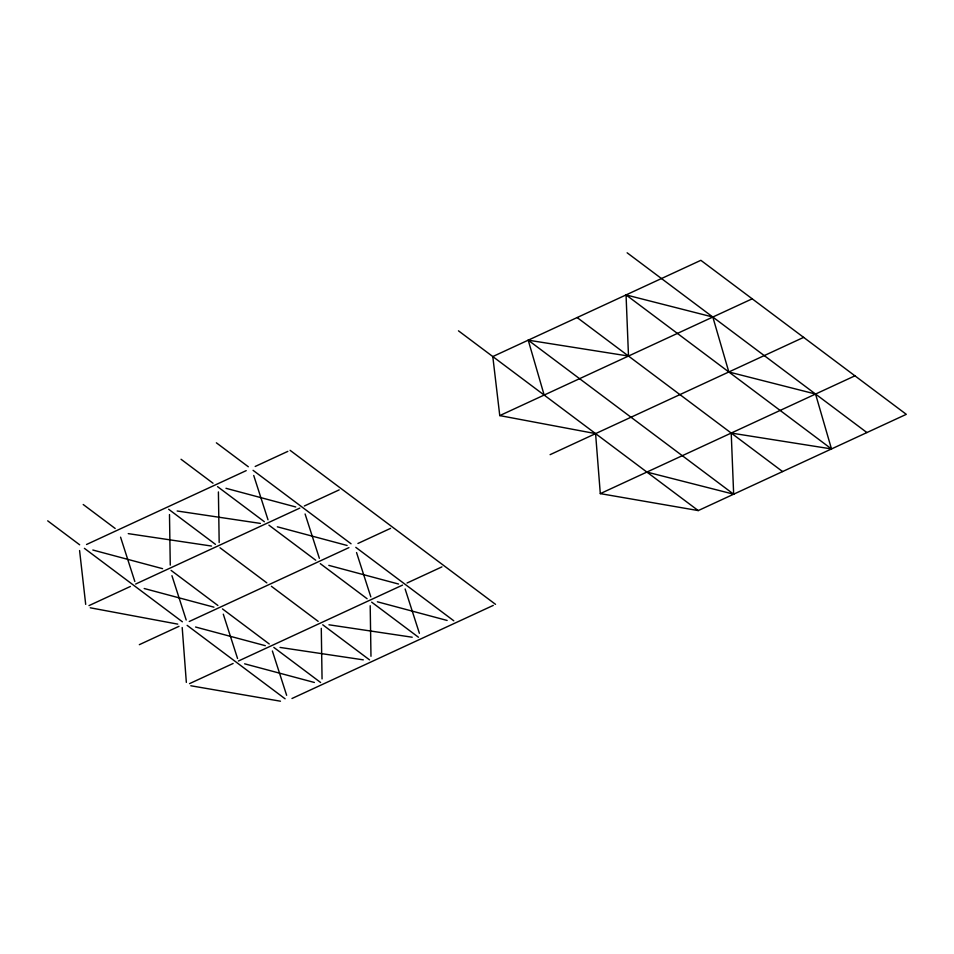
<?xml version="1.0" encoding="UTF-8"?>
<svg xmlns="http://www.w3.org/2000/svg" width="954" height="954" viewBox="0 0 954 954"><rect width="100%" height="100%" fill="white"/><g stroke="black" fill="none" stroke-linecap="round" stroke-linejoin="round"><path stroke-width="1.43" d="M86.528 544.495L246.204 470.632M255.195 466.47L287.834 451.373M88.996 605.611L130.4 586.46M135.647 584.039L299.818 508.088M304.314 506.014L339.195 489.879M499.765 415.598L595.582 433.617L600.304 493.623L698.245 510.581L906.3 414.334L700.856 260.323L492.801 356.557L499.765 415.598L752.217 298.817M189.25 621.495L348.925 547.632M357.929 543.47L390.556 528.373M139.332 644.677L179.006 626.313M550.1 454.664L803.638 337.37M189.536 683.636L233.122 663.471M238.369 661.039L402.54 585.1M407.036 583.025L441.929 566.879M600.304 493.623L854.939 375.828M291.972 698.507L493.29 605.385M177.17 510.998L260.406 523.412M128.253 533.632L211.502 546.046M328.963 624.798L412.211 637.224M280.059 647.432L363.295 659.846M544.162 395.063L528.218 340.173L628.495 356.057L626.051 294.917L712.829 317.038L728.832 371.977L815.551 394.05L831.494 448.94L731.217 433.056L733.662 494.196L646.884 472.075M190.812 685.759L280.464 701.202M90.26 607.793L177.742 624.131M225.991 488.305L295.74 506.968M277.352 526.811L347.101 545.473M328.808 565.376L398.557 584.039M377.379 601.795L447.128 620.458M92.836 550.017L162.585 568.667M144.197 588.511L213.946 607.173M195.558 627.016L265.307 645.679M244.629 663.817L314.379 682.468M627.136 252.798L866.912 432.556M626.051 294.917L831.494 448.94M577.134 317.551L782.578 471.562M528.218 340.173L733.662 494.196M458.469 330.823L698.245 510.581M290.088 450.324L495.531 604.347M216.367 442.811L248.326 466.768M253.072 470.322L351.048 543.78M355.794 547.334L453.77 620.78M181.045 459.268L213.004 483.225M217.56 486.647L264.365 521.731M268.921 525.153L315.726 560.225M320.294 563.647L367.087 598.73M371.655 602.153L418.448 637.236M168.655 509.269L215.449 544.352M220.016 547.775L266.81 582.858M271.377 586.281L318.171 621.364M322.738 624.787L369.532 659.87M83.213 504.511L115.172 528.48M171.1 570.397L217.894 605.48M222.461 608.902L269.255 643.986M273.822 647.408L320.616 682.492M47.7 520.836L79.659 544.794M84.405 548.347L182.381 621.793M187.127 625.359L285.103 698.805M405.116 588.964L419.39 633.289M356.546 552.545L370.808 596.87M305.089 513.979L319.363 558.305M253.728 475.474L268.002 519.799M272.379 650.986L286.641 695.311M223.296 614.185L237.558 658.51M171.935 575.679L186.197 620.005M120.574 537.174L134.836 581.499M79.587 550.553L85.693 604.371M182.202 627.541L186.34 682.396M370.2 605.73L370.975 656.292M321.283 628.352L322.058 678.926M218.406 491.93L219.17 542.492M169.49 514.552L170.265 565.114"/></g></svg>
